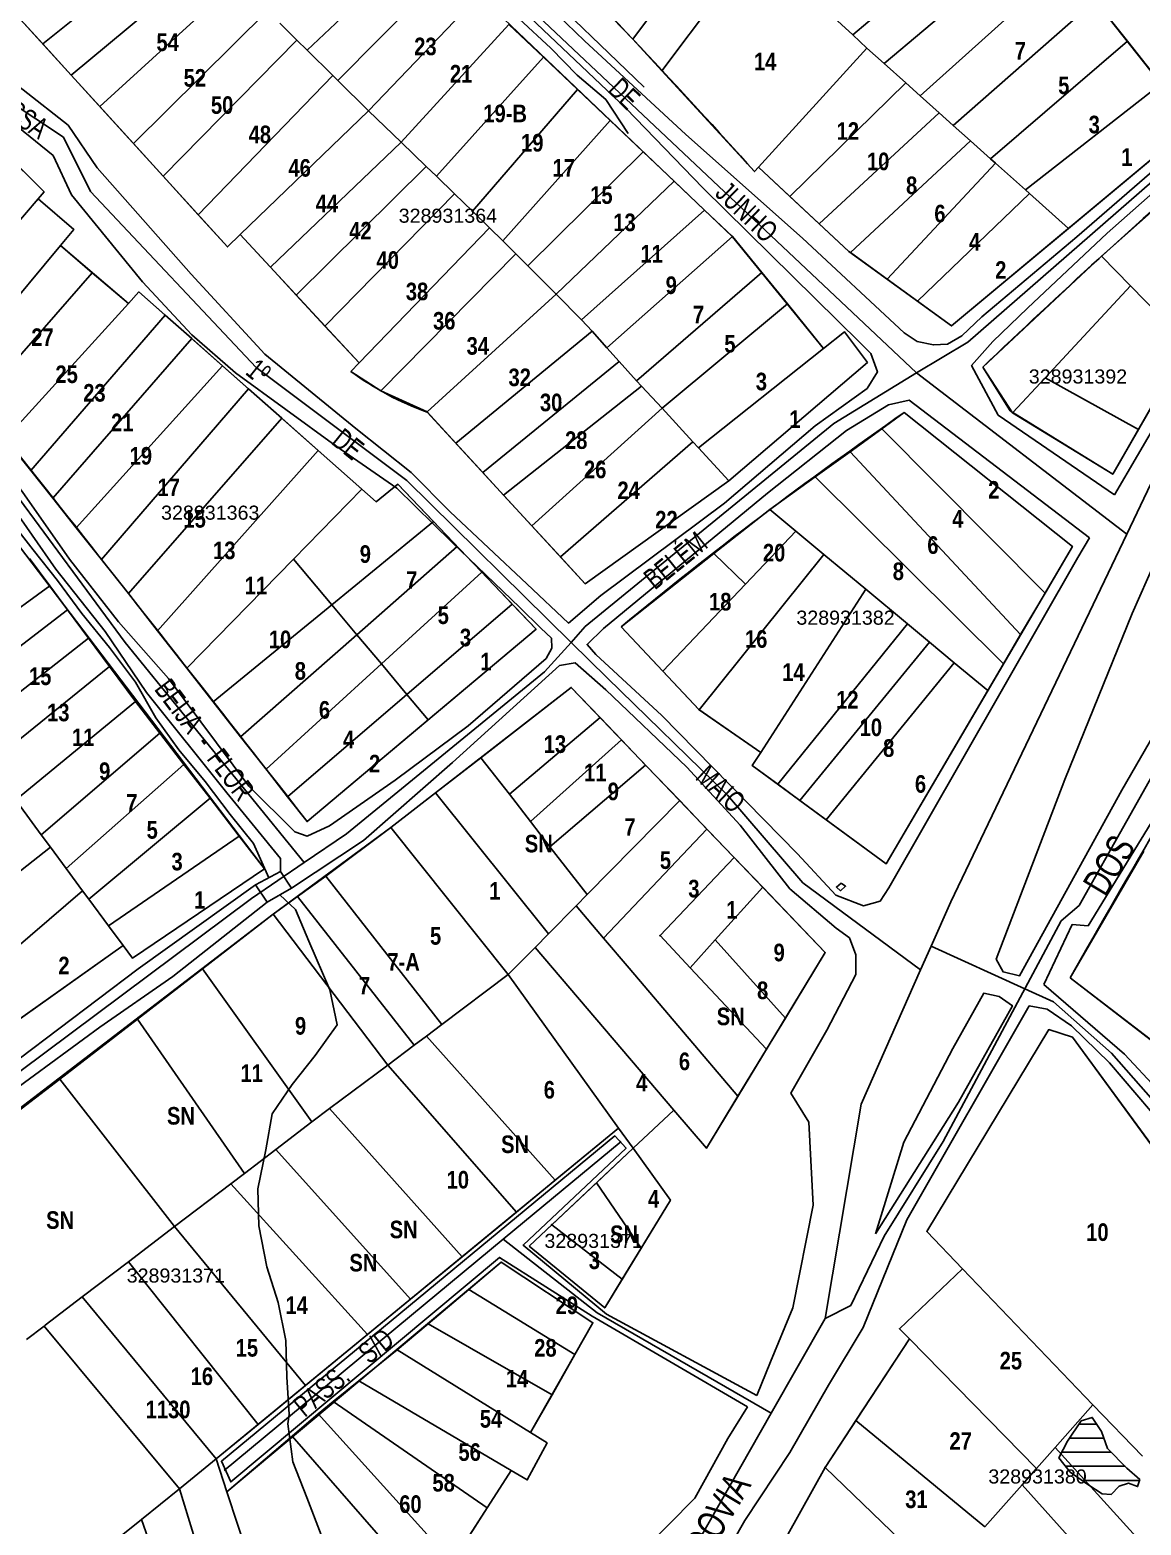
# Model space of a CAD drawing. Extents: x 206155 to 208014, y 4847439 to 4850017.
# Drawn here: x 207293.5 to 207451.5, y 4849155.4 to 4849368 of the extents above; entities that cross this region are included whole.
import ezdxf
from ezdxf.enums import TextEntityAlignment as Align

# ---------------------------------------------------------------- set-up
doc = ezdxf.new("R2010")
doc.units = 0
doc.header["$LTSCALE"] = 1.5
doc.header["$MEASUREMENT"] = 0
for name, color, linetype in [('CD-MALHA-LOTES', 40, 'CONTINUOUS'), ('CD_TXT_QUADRA', 7, 'CONTINUOUS'), ('HD-CURSO-INTER', 170, 'CONTINUOUS'), ('HD-HACH-HIDROG', 160, 'CONTINUOUS'), ('HD-LAGOS-INTER', 170, 'CONTINUOUS'), ('HD-VALAS-DRENOS', 170, 'CONTINUOUS'), ('RU-QUADRAS', 6, 'CONTINUOUS'), ('SV-EIXO-ROD-ESTR', 7, 'CONTINUOUS'), ('SV-EIXO-RUA-N-PAV', 6, 'CONTINUOUS'), ('SV-EST-M-N-PAV', 20, 'CONTINUOUS'), ('SV-PONTE-BUEIRO', 249, 'CONTINUOUS'), ('SV-RUA-NAO-PAV-S-GUIA-C-GUIA', 7, 'CONTINUOUS'), ('SV-TXT-EST-M-N-PAV', 20, 'CONTINUOUS'), ('SV-TXT-RUA-N-PAV-S-GUIA-C-GUIA', 7, 'CONTINUOUS'), ('Th_NmrPort', 7, 'CONTINUOUS')]:
    doc.layers.add(name, color=color, linetype=linetype)
doc.styles.add('3289-31-2D_TXT$0$ARIAL', font='ARIAL.TTF')
doc.styles.add('ARIAL', font='ARIAL.TTF')
doc.styles.get("Standard").update_dxf_attribs({"font": 'swisscbo.ttf'})

# ---------------------------------------------------------------- blocks, each defined once
blk = doc.blocks.new('*X0')
at = {"layer": 'HD-HACH-HIDROG', "color": 0}
for p, q in [((207442.672783, 4849169.766748), (207445.191849, 4849169.766773)), ((207441.30288, 4849167.766701), (207446.222461, 4849167.76675)), ((207440.221758, 4849165.766657), (207447.26303, 4849165.766728)), ((207440.760303, 4849163.76663), (207449.232312, 4849163.766715)), ((207443.074864, 4849161.76662), (207451.267863, 4849161.766702))]:
    blk.add_line(p, q, dxfattribs=at)

msp = doc.modelspace()

# ---------------------------------------------------------------- linework, layer by layer
at = {"layer": 'CD-MALHA-LOTES', "linetype": 'Continuous'}
for p, q in [((207410.49, 4849367.28), (207432.09, 4849385.6)), ((207379.22, 4849366.69), (207392.55, 4849384.77)), ((207315.5, 4849382.32), (207295.34, 4849366.03)), ((207349.27, 4849380.58), (207332.94, 4849365.11)), ((207383.37, 4849362.18), (207396.82, 4849380.19)), ((207435.78, 4849380.75), (207414.95, 4849363.21)), ((207299.39, 4849361.57), (207319.51, 4849378.36)), ((207353.16, 4849376.84), (207337.3, 4849360.81)), ((207322.98, 4849374.94), (207303.43, 4849357.12)), ((207370.75, 4849375.46), (207379.22, 4849366.69)), ((207420.08, 4849358.63), (207439.41, 4849375.98)), ((207357.32, 4849372.85), (207341.66, 4849356.5)), ((207295.34, 4849366.03), (207291.19, 4849370.59)), ((207308.24, 4849351.83), (207327.29, 4849370.69)), ((207424.77, 4849354.43), (207443.4, 4849370.75)), ((207449.55, 4849366.39), (207444.99, 4849372.15)), ((207331.47, 4849366.56), (207329.04, 4849368.96)), ((207361.6, 4849368.79), (207346.27, 4849352.05)), ((207366.53, 4849364.11), (207361.6, 4849368.79)), ((207407.28, 4849370.26), (207410.49, 4849367.28)), ((207312.46, 4849347.19), (207331.47, 4849366.56)), ((207332.94, 4849365.11), (207331.47, 4849366.56)), ((207379.22, 4849366.69), (207383.37, 4849362.18)), ((207410.49, 4849367.28), (207412.48, 4849365.42)), ((207449.55, 4849366.39), (207430.09, 4849349.67)), ((207454.33, 4849360.33), (207449.55, 4849366.39)), ((207295.34, 4849366.03), (207299.39, 4849361.57)), ((207332.94, 4849365.11), (207336.57, 4849361.52)), ((207351.3, 4849347.18), (207366.53, 4849364.11)), ((207371.37, 4849359.52), (207366.53, 4849364.11)), ((207412.48, 4849365.42), (207397.12, 4849348.49)), ((207412.48, 4849365.42), (207414.95, 4849363.21)), ((207383.37, 4849362.18), (207396.55, 4849347.86)), ((207414.95, 4849363.21), (207418.03, 4849360.46)), ((207299.39, 4849361.57), (207303.43, 4849357.12)), ((207336.57, 4849361.52), (207317.44, 4849341.7)), ((207336.57, 4849361.52), (207337.3, 4849360.81)), ((207337.3, 4849360.81), (207341.66, 4849356.5)), ((207418.03, 4849360.46), (207401.56, 4849344.33)), ((207418.03, 4849360.46), (207420.08, 4849358.63)), ((207435.05, 4849345.24), (207454.33, 4849360.33)), ((207371.37, 4849359.52), (207356.43, 4849342.22)), ((207375.99, 4849355.13), (207371.37, 4849359.52)), ((207422.79, 4849356.2), (207420.08, 4849358.63)), ((207303.43, 4849357.12), (207308.24, 4849351.83)), ((207341.66, 4849356.5), (207323.42, 4849338.92)), ((207341.66, 4849356.5), (207346.27, 4849352.05)), ((207405.73, 4849340.43), (207422.79, 4849356.2)), ((207422.79, 4849356.2), (207424.77, 4849354.43)), ((207360.75, 4849337.99), (207375.99, 4849355.13)), ((207380.7, 4849350.67), (207375.99, 4849355.13)), ((207427.22, 4849352.24), (207424.77, 4849354.43)), ((207441.16, 4849339.77), (207458.9, 4849354.56)), ((207308.24, 4849351.83), (207312.46, 4849347.19)), ((207327.73, 4849334.25), (207346.27, 4849352.05)), ((207346.27, 4849352.05), (207349.85, 4849348.58)), ((207410.16, 4849336.33), (207427.22, 4849352.24)), ((207427.22, 4849352.24), (207430.09, 4849349.67)), ((207295.52, 4849344.99), (207290.91, 4849349.55)), ((207364.29, 4849334.45), (207380.7, 4849350.67)), ((207385.1, 4849346.49), (207380.7, 4849350.67)), ((207415.4, 4849332.54), (207430.79, 4849349.05)), ((207430.09, 4849349.67), (207430.79, 4849349.05)), ((207430.79, 4849349.05), (207435.05, 4849345.24)), ((207445.85, 4849335.82), (207462.44, 4849350.52)), ((207312.46, 4849347.19), (207317.44, 4849341.7)), ((207331.38, 4849330.3), (207349.85, 4849348.58)), ((207349.85, 4849348.58), (207351.3, 4849347.18)), ((207353.86, 4849344.7), (207351.3, 4849347.18)), ((207396.55, 4849347.86), (207397.12, 4849348.49)), ((207397.12, 4849348.49), (207401.56, 4849344.33)), ((207294.66, 4849343.99), (207295.52, 4849344.99)), ((207368.32, 4849330.43), (207385.1, 4849346.49)), ((207389.44, 4849342.37), (207385.1, 4849346.49)), ((207435.63, 4849344.72), (207435.05, 4849345.24)), ((207278.14, 4849324.8), (207294.66, 4849343.99)), ((207299.76, 4849339.6), (207294.66, 4849343.99)), ((207335.45, 4849325.89), (207353.86, 4849344.7)), ((207356.43, 4849342.22), (207353.86, 4849344.7)), ((207401.56, 4849344.33), (207405.73, 4849340.43)), ((207435.63, 4849344.72), (207419.69, 4849329.43)), ((207441.16, 4849339.77), (207435.63, 4849344.72)), ((207317.44, 4849341.7), (207321.58, 4849337.15)), ((207358.87, 4849339.87), (207356.43, 4849342.22)), ((207389.44, 4849342.37), (207371.95, 4849326.79)), ((207393.38, 4849338.64), (207389.44, 4849342.37)), ((207297.87, 4849337.34), (207299.76, 4849339.6)), ((207321.58, 4849337.15), (207323.42, 4849338.92)), ((207323.42, 4849338.92), (207327.73, 4849334.25)), ((207340.3, 4849320.65), (207358.87, 4849339.87)), ((207358.87, 4849339.87), (207360.75, 4849337.99)), ((207393.38, 4849338.64), (207375.55, 4849322.79)), ((207397.55, 4849333.52), (207393.38, 4849338.64)), ((207405.73, 4849340.43), (207409.96, 4849336.47)), ((207424.54, 4849325.92), (207441.16, 4849339.77)), ((207297.87, 4849337.34), (207282.66, 4849319.13)), ((207302.37, 4849333.48), (207297.87, 4849337.34)), ((207362.57, 4849336.17), (207360.75, 4849337.99)), ((207409.96, 4849336.47), (207410.16, 4849336.33)), ((207410.16, 4849336.33), (207415.4, 4849332.54)), ((207327.73, 4849334.25), (207331.38, 4849330.3)), ((207362.57, 4849336.17), (207343.42, 4849316.68)), ((207364.29, 4849334.45), (207362.57, 4849336.17)), ((207368.32, 4849330.43), (207364.29, 4849334.45)), ((207445.85, 4849335.82), (207428.98, 4849320.04)), ((207449.99, 4849331.6), (207445.85, 4849335.82)), ((207286.09, 4849314.82), (207302.37, 4849333.48)), ((207307.5, 4849329.09), (207302.37, 4849333.48)), ((207379.74, 4849318.12), (207397.55, 4849333.52)), ((207397.55, 4849333.52), (207401.21, 4849329.03)), ((207415.4, 4849332.54), (207419.69, 4849329.43)), ((207309.01, 4849330.75), (207307.5, 4849329.09)), ((207312.72, 4849327.46), (207309.01, 4849330.75)), ((207331.38, 4849330.3), (207335.45, 4849325.89)), ((207349.98, 4849313.68), (207368.32, 4849330.43)), ((207368.32, 4849330.43), (207371.95, 4849326.79)), ((207449.99, 4849331.6), (207437.86, 4849318.53)), ((207458.09, 4849323.33), (207449.99, 4849331.6)), ((207290.03, 4849309.87), (207307.5, 4849329.09)), ((207401.21, 4849329.03), (207383.38, 4849314.21)), ((207406.36, 4849322.69), (207401.21, 4849329.03)), ((207419.69, 4849329.43), (207424.54, 4849325.92)), ((207312.72, 4849327.46), (207293.61, 4849305.37)), ((207316.51, 4849324.12), (207312.72, 4849327.46)), ((207335.45, 4849325.89), (207340.3, 4849320.65)), ((207371.95, 4849326.79), (207373.43, 4849325.15)), ((207316.51, 4849324.12), (207296.77, 4849301.41)), ((207320.9, 4849320.23), (207316.51, 4849324.12)), ((207373.43, 4849325.15), (207354.06, 4849309.25)), ((207375.55, 4849322.79), (207373.43, 4849325.15)), ((207406.36, 4849322.69), (207409.33, 4849325.05)), ((207409.33, 4849325.05), (207412.59, 4849320.72)), ((207377.28, 4849320.86), (207375.55, 4849322.79)), ((207388.58, 4849308.57), (207406.36, 4849322.69)), ((207451.11, 4849311.16), (207458.09, 4849323.33)), ((207300.1, 4849297.22), (207320.9, 4849320.23)), ((207324.59, 4849316.96), (207320.9, 4849320.23)), ((207340.3, 4849320.65), (207339.14, 4849319.44)), ((207339.14, 4849319.44), (207343.42, 4849316.68)), ((207357.89, 4849305.08), (207377.28, 4849320.86)), ((207379.74, 4849318.12), (207377.28, 4849320.86)), ((207412.59, 4849320.72), (207392.87, 4849303.9)), ((207428.98, 4849320.04), (207432.88, 4849313.86)), ((207360.84, 4849301.86), (207380.44, 4849317.36)), ((207380.44, 4849317.36), (207379.74, 4849318.12)), ((207383.38, 4849314.21), (207380.44, 4849317.36)), ((207437.86, 4849318.53), (207433.28, 4849313.61)), ((207437.86, 4849318.53), (207451.11, 4849311.16)), ((207324.59, 4849316.96), (207303.68, 4849292.72)), ((207329.3, 4849312.8), (207324.59, 4849316.96)), ((207343.42, 4849316.68), (207349.98, 4849313.68)), ((207349.98, 4849313.68), (207354.06, 4849309.25)), ((207383.38, 4849314.21), (207364.87, 4849297.49)), ((207383.38, 4849314.21), (207387.77, 4849309.44)), ((207417.8, 4849313.58), (207414.64, 4849311.3)), ((207441.73, 4849294.56), (207417.8, 4849313.58)), ((207432.88, 4849313.86), (207433.28, 4849313.61)), ((207433.28, 4849313.61), (207447.47, 4849304.83)), ((207329.3, 4849312.8), (207307.5, 4849287.85)), ((207334.5, 4849308.19), (207329.3, 4849312.8)), ((207414.64, 4849311.3), (207410.11, 4849308.02)), ((207414.64, 4849311.3), (207437.84, 4849287.93)), ((207447.47, 4849304.83), (207451.11, 4849311.16)), ((207290.03, 4849309.87), (207293.61, 4849305.37)), ((207354.06, 4849309.25), (207357.89, 4849305.08)), ((207387.77, 4849309.44), (207368.94, 4849293.06)), ((207387.77, 4849309.44), (207388.58, 4849308.57)), ((207311.64, 4849282.57), (207334.5, 4849308.19)), ((207340.71, 4849302.7), (207334.5, 4849308.19)), ((207392.87, 4849303.9), (207388.58, 4849308.57)), ((207410.11, 4849308.02), (207405.17, 4849304.45)), ((207410.11, 4849308.02), (207434.37, 4849282.02)), ((207293.61, 4849305.37), (207296.77, 4849301.41)), ((207357.89, 4849305.08), (207360.84, 4849301.86)), ((207405.17, 4849304.45), (207398.71, 4849299.79)), ((207405.17, 4849304.45), (207431.94, 4849277.88)), ((207340.71, 4849302.7), (207330.97, 4849292.75)), ((207342.74, 4849300.9), (207340.71, 4849302.7)), ((207345.82, 4849303.4), (207342.74, 4849300.9)), ((207350.87, 4849298.1), (207345.82, 4849303.4)), ((207372.43, 4849289.26), (207392.87, 4849303.9)), ((207296.77, 4849301.41), (207300.1, 4849297.22)), ((207360.84, 4849301.86), (207364.87, 4849297.49)), ((207336.42, 4849286.26), (207350.87, 4849298.1)), ((207354.27, 4849294.55), (207350.87, 4849298.1)), ((207398.71, 4849299.79), (207390.75, 4849293.53)), ((207402.41, 4849296.72), (207398.71, 4849299.79)), ((207300.1, 4849297.22), (207303.68, 4849292.72)), ((207364.87, 4849297.49), (207368.94, 4849293.06)), ((207395.26, 4849289.18), (207402.41, 4849296.72)), ((207406.4, 4849293.4), (207402.41, 4849296.72)), ((207339.98, 4849282.01), (207354.27, 4849294.55)), ((207357.75, 4849290.89), (207354.27, 4849294.55)), ((207437.84, 4849287.93), (207441.73, 4849294.56)), ((207293.45, 4849292.84), (207296.32, 4849288.97)), ((207303.68, 4849292.72), (207307.5, 4849287.85)), ((207330.97, 4849292.75), (207315.8, 4849277.26)), ((207336.42, 4849286.26), (207330.97, 4849292.75)), ((207368.94, 4849293.06), (207372.43, 4849289.26)), ((207377.55, 4849283.14), (207390.75, 4849293.53)), ((207406.4, 4849293.4), (207388.66, 4849271.33)), ((207390.75, 4849293.53), (207395.26, 4849289.18)), ((207412.35, 4849288.46), (207406.4, 4849293.4)), ((207357.75, 4849290.89), (207343.47, 4849277.85)), ((207362.07, 4849286.36), (207357.75, 4849290.89)), ((207296.32, 4849288.97), (207278.25, 4849275.74)), ((207298.84, 4849285.56), (207296.32, 4849288.97)), ((207307.5, 4849287.85), (207311.64, 4849282.57)), ((207395.26, 4849289.18), (207383.51, 4849276.8)), ((207397.43, 4849265.27), (207412.35, 4849288.46)), ((207412.35, 4849288.46), (207418.26, 4849283.55)), ((207434.37, 4849282.02), (207437.84, 4849287.93)), ((207281.14, 4849271.96), (207298.84, 4849285.56)), ((207301.85, 4849281.51), (207298.84, 4849285.56)), ((207336.42, 4849286.26), (207319.58, 4849272.45)), ((207339.98, 4849282.01), (207336.42, 4849286.26)), ((207347.11, 4849273.52), (207362.07, 4849286.36)), ((207365.48, 4849282.79), (207362.07, 4849286.36)), ((207383.51, 4849276.8), (207377.55, 4849283.14)), ((207418.26, 4849283.55), (207399.84, 4849260.75)), ((207421.42, 4849280.93), (207418.26, 4849283.55)), ((207284.32, 4849267.82), (207301.85, 4849281.51)), ((207304.81, 4849277.5), (207301.85, 4849281.51)), ((207311.64, 4849282.57), (207315.8, 4849277.26)), ((207339.98, 4849282.01), (207323.46, 4849267.5)), ((207343.47, 4849277.85), (207339.98, 4849282.01)), ((207350.14, 4849269.91), (207365.48, 4849282.79)), ((207431.94, 4849277.88), (207434.37, 4849282.02)), ((207402.97, 4849258.45), (207421.42, 4849280.93)), ((207424.91, 4849278.03), (207421.42, 4849280.93)), ((207304.81, 4849277.5), (207287.6, 4849263.54)), ((207308.51, 4849272.51), (207304.81, 4849277.5)), ((207315.8, 4849277.26), (207319.58, 4849272.45)), ((207343.47, 4849277.85), (207327.09, 4849262.87)), ((207347.11, 4849273.52), (207343.47, 4849277.85)), ((207383.51, 4849276.8), (207388.66, 4849271.33)), ((207406.74, 4849255.69), (207424.91, 4849278.03)), ((207429.7, 4849274.05), (207424.91, 4849278.03)), ((207429.7, 4849274.05), (207431.94, 4849277.88)), ((207291.47, 4849258.5), (207308.51, 4849272.51)), ((207311.97, 4849268.02), (207308.51, 4849272.51)), ((207347.11, 4849273.52), (207330.15, 4849258.96)), ((207350.14, 4849269.91), (207347.11, 4849273.52)), ((207370.48, 4849274.5), (207357.63, 4849264.51)), ((207374.58, 4849270.22), (207370.48, 4849274.5)), ((207415.26, 4849249.45), (207429.7, 4849274.05)), ((207319.58, 4849272.45), (207323.46, 4849267.5)), ((207388.66, 4849271.33), (207397.43, 4849265.27)), ((207332.91, 4849255.44), (207350.14, 4849269.91)), ((207374.58, 4849270.22), (207361.67, 4849259.31)), ((207377.61, 4849267.06), (207374.58, 4849270.22)), ((207295.11, 4849253.57), (207311.97, 4849268.02)), ((207315.41, 4849263.56), (207311.97, 4849268.02)), ((207323.46, 4849267.5), (207327.09, 4849262.87)), ((207364.67, 4849255.45), (207377.61, 4849267.06)), ((207381.05, 4849263.48), (207377.61, 4849267.06)), ((207357.63, 4849264.51), (207351.18, 4849259.51)), ((207357.63, 4849264.51), (207361.67, 4849259.31)), ((207396.22, 4849263.4), (207397.43, 4849265.27)), ((207298.67, 4849248.76), (207315.41, 4849263.56)), ((207315.41, 4849263.56), (207319.12, 4849258.76)), ((207327.09, 4849262.87), (207330.15, 4849258.96)), ((207367.45, 4849251.86), (207381.05, 4849263.48)), ((207385.91, 4849258.41), (207381.05, 4849263.48)), ((207399.84, 4849260.75), (207396.22, 4849263.4)), ((207399.84, 4849260.75), (207402.97, 4849258.45)), ((207319.12, 4849258.76), (207301.89, 4849244.39)), ((207323.26, 4849253.38), (207319.12, 4849258.76)), ((207330.15, 4849258.96), (207332.91, 4849255.44)), ((207351.18, 4849259.51), (207344.84, 4849254.58)), ((207351.18, 4849259.51), (207367.23, 4849239.47)), ((207361.67, 4849259.31), (207364.67, 4849255.45)), ((207372.74, 4849245.05), (207385.91, 4849258.41)), ((207385.91, 4849258.41), (207389.76, 4849254.38)), ((207402.97, 4849258.45), (207406.74, 4849255.69)), ((207292.16, 4849257.57), (207295.11, 4849253.57)), ((207406.74, 4849255.69), (207415.26, 4849249.45)), ((207296.43, 4849251.78), (207295.11, 4849253.57)), ((207304.66, 4849240.63), (207323.26, 4849253.38)), ((207326.84, 4849248.74), (207323.26, 4849253.38)), ((207344.84, 4849254.58), (207335.56, 4849247.67)), ((207361.51, 4849233.67), (207344.84, 4849254.58)), ((207364.67, 4849255.45), (207367.45, 4849251.86)), ((207389.76, 4849254.38), (207375.07, 4849238.87)), ((207393.64, 4849250.34), (207389.76, 4849254.38)), ((207279.41, 4849238.47), (207296.43, 4849251.78)), ((207298.67, 4849248.76), (207296.43, 4849251.78)), ((207367.45, 4849251.86), (207372.74, 4849245.05)), ((207383.1, 4849239.22), (207393.64, 4849250.34)), ((207393.64, 4849250.34), (207397.71, 4849246.1)), ((207451.87, 4849251.22), (207441.43, 4849233.24)), ((207300.99, 4849245.6), (207298.67, 4849248.76)), ((207308.07, 4849236.02), (207326.84, 4849248.74)), ((207335.56, 4849247.67), (207331.54, 4849244.76)), ((207352.08, 4849226.58), (207335.56, 4849247.67)), ((207300.99, 4849245.6), (207284.25, 4849231.25)), ((207301.89, 4849244.39), (207300.99, 4849245.6)), ((207371.17, 4849243.46), (207372.74, 4849245.05)), ((207397.71, 4849246.1), (207390.94, 4849238.6)), ((207406.6, 4849236.82), (207397.71, 4849246.1)), ((207301.89, 4849244.39), (207304.66, 4849240.63)), ((207331.54, 4849244.76), (207328.1, 4849242.28)), ((207331.54, 4849244.76), (207348.16, 4849223.63)), ((207371.17, 4849243.46), (207367.23, 4849239.47)), ((207375.07, 4849238.87), (207371.17, 4849243.46)), ((207306.75, 4849237.81), (207304.66, 4849240.63)), ((207328.1, 4849242.28), (207318.06, 4849234.51)), ((207344.4, 4849220.8), (207328.1, 4849242.28)), ((207367.23, 4849239.47), (207365.33, 4849237.54)), ((207375.07, 4849238.87), (207378.71, 4849234.59)), ((207387.38, 4849234.66), (207383.1, 4849239.22)), ((207390.94, 4849238.6), (207387.38, 4849234.66)), ((207390.94, 4849238.6), (207400.92, 4849227.47)), ((207288.52, 4849224.88), (207306.75, 4849237.81)), ((207306.75, 4849237.81), (207308.07, 4849236.02)), ((207361.51, 4849233.67), (207365.33, 4849237.54)), ((207365.33, 4849237.54), (207385.06, 4849214.42)), ((207400.92, 4849227.47), (207406.6, 4849236.82)), ((207318.06, 4849234.51), (207308.8, 4849227.34)), ((207333.59, 4849212.74), (207318.06, 4849234.51)), ((207394.18, 4849216.38), (207378.71, 4849234.59)), ((207387.38, 4849234.66), (207398.25, 4849223.08)), ((207352.08, 4849226.58), (207361.51, 4849233.67)), ((207377.21, 4849211.85), (207361.51, 4849233.67)), ((207441.43, 4849233.24), (207459.19, 4849219.54)), ((207308.8, 4849227.34), (207297.76, 4849218.8)), ((207308.8, 4849227.34), (207324, 4849205.41)), ((207349.9, 4849224.94), (207352.08, 4849226.58)), ((207398.25, 4849223.08), (207400.92, 4849227.47)), ((207438.36, 4849225.85), (207421.01, 4849197.15)), ((207441.75, 4849224.78), (207438.36, 4849225.85)), ((207344.4, 4849220.8), (207348.16, 4849223.63)), ((207349.9, 4849224.94), (207348.16, 4849223.63)), ((207349.9, 4849224.94), (207368.2, 4849204.45)), ((207471.63, 4849183.94), (207441.75, 4849224.78)), ((207394.18, 4849216.38), (207398.25, 4849223.08)), ((207336.08, 4849214.63), (207344.4, 4849220.8)), ((207362.7, 4849199.92), (207344.4, 4849220.8)), ((207297.76, 4849218.8), (207276.78, 4849202.74)), ((207297.76, 4849218.8), (207314.06, 4849197.84)), ((207389.69, 4849208.99), (207394.18, 4849216.38)), ((207333.59, 4849212.74), (207336.08, 4849214.63)), ((207354.97, 4849193.57), (207336.08, 4849214.63)), ((207385.06, 4849214.42), (207379.27, 4849208.98)), ((207385.06, 4849214.42), (207389.69, 4849208.99)), ((207328.48, 4849208.83), (207333.59, 4849212.74)), ((207368.2, 4849204.45), (207377.21, 4849211.85)), ((207379.27, 4849208.98), (207377.21, 4849211.85)), ((207324, 4849205.41), (207328.48, 4849208.83)), ((207328.48, 4849208.83), (207347.6, 4849187.51)), ((207379.27, 4849208.98), (207374.06, 4849204.08)), ((207384.58, 4849201.6), (207379.27, 4849208.98)), ((207322.09, 4849203.95), (207324, 4849205.41)), ((207322.09, 4849203.95), (207314.06, 4849197.84)), ((207341.52, 4849182.51), (207322.09, 4849203.95)), ((207362.7, 4849199.92), (207368.2, 4849204.45)), ((207374.06, 4849204.08), (207367.71, 4849198.12)), ((207374.06, 4849204.08), (207380.42, 4849194.78)), ((207380.42, 4849194.78), (207384.58, 4849201.6)), ((207354.97, 4849193.57), (207362.7, 4849199.92)), ((207367.71, 4849198.12), (207364.49, 4849195.09)), ((207377.73, 4849190.37), (207367.71, 4849198.12)), ((207314.06, 4849197.84), (207307.51, 4849192.85)), ((207332.69, 4849175.25), (207314.06, 4849197.84)), ((207421.01, 4849197.15), (207426.08, 4849191.86)), ((207364.49, 4849195.09), (207375.24, 4849186.28)), ((207377.73, 4849190.37), (207380.42, 4849194.78)), ((207307.51, 4849192.85), (207300.93, 4849187.84)), ((207307.51, 4849192.85), (207325.94, 4849169.7)), ((207347.6, 4849187.51), (207354.97, 4849193.57)), ((207360.52, 4849192.81), (207355.91, 4849188.92)), ((207373.56, 4849184.18), (207360.52, 4849192.81)), ((207426.08, 4849191.86), (207417.14, 4849183.32)), ((207426.08, 4849191.86), (207444.64, 4849172.53)), ((207375.24, 4849186.28), (207377.73, 4849190.37)), ((207300.93, 4849187.84), (207295.67, 4849183.83)), ((207319.99, 4849164.81), (207300.93, 4849187.84)), ((207341.52, 4849182.51), (207347.6, 4849187.51)), ((207355.91, 4849188.92), (207350.14, 4849184.04)), ((207355.91, 4849188.92), (207370.98, 4849179.64)), ((207293, 4849181.8), (207295.51, 4849183.71)), ((207295.51, 4849183.71), (207295.67, 4849183.83)), ((207295.51, 4849183.71), (207314.75, 4849160.57)), ((207350.14, 4849184.04), (207345.74, 4849180.33)), ((207367.74, 4849173.92), (207350.14, 4849184.04)), ((207370.98, 4849179.64), (207373.56, 4849184.18)), ((207417.14, 4849183.32), (207418.55, 4849181.88)), ((207332.69, 4849175.25), (207341.52, 4849182.51)), ((207418.55, 4849181.88), (207410.95, 4849170.29)), ((207418.55, 4849181.88), (207436.62, 4849163.45)), ((207345.74, 4849180.33), (207340.28, 4849175.93)), ((207345.74, 4849180.33), (207364.69, 4849168.56)), ((207367.74, 4849173.92), (207370.98, 4849179.64)), ((207325.94, 4849169.7), (207332.69, 4849175.25)), ((207340.28, 4849175.93), (207336.62, 4849172.98)), ((207361.95, 4849163.16), (207340.28, 4849175.93)), ((207336.62, 4849172.98), (207334.5, 4849171.25)), ((207358.51, 4849157.84), (207336.62, 4849172.98)), ((207364.69, 4849168.56), (207367.74, 4849173.92)), ((207334.5, 4849171.25), (207330.78, 4849168.07)), ((207334.5, 4849171.25), (207353.56, 4849150.16)), ((207439.26, 4849166.44), (207444.64, 4849172.53)), ((207444.64, 4849172.53), (207451.69, 4849165.19)), ((207319.99, 4849164.81), (207325.94, 4849169.7)), ((207367.04, 4849167.1), (207364.69, 4849168.56)), ((207410.95, 4849170.29), (207406.57, 4849163.61)), ((207410.95, 4849170.29), (207429.27, 4849155.14)), ((207330.78, 4849168.07), (207321.52, 4849160.13)), ((207349.32, 4849146.83), (207330.78, 4849168.07)), ((207364.22, 4849161.82), (207367.04, 4849167.1)), ((207436.62, 4849163.45), (207439.26, 4849166.44)), ((207458.99, 4849144.76), (207439.26, 4849166.44)), ((207319.99, 4849164.81), (207314.75, 4849160.57)), ((207321.52, 4849160.13), (207319.99, 4849164.81)), ((207358.51, 4849157.84), (207361.95, 4849163.16)), ((207361.95, 4849163.16), (207364.22, 4849161.82)), ((207406.57, 4849163.61), (207401.28, 4849154.06)), ((207406.57, 4849163.61), (207422.87, 4849147.91)), ((207434.57, 4849161.14), (207436.62, 4849163.45)), ((207314.75, 4849160.57), (207309.36, 4849156.22)), ((207323.6, 4849131.99), (207314.75, 4849160.57)), ((207321.52, 4849160.13), (207330.12, 4849134)), ((207434.57, 4849161.14), (207429.27, 4849155.14)), ((207453.31, 4849140.32), (207434.57, 4849161.14)), ((207353.56, 4849150.16), (207358.51, 4849157.84)), ((207309.36, 4849156.22), (207303.17, 4849151.21)), ((207318.42, 4849130.39), (207309.36, 4849156.22))]:
    msp.add_line(p, q, dxfattribs=at)
for p in [(207385.1, 4849346.49), (207356.43, 4849342.22), (207393.38, 4849338.64), (207368.32, 4849330.43), (207349.98, 4849313.68), (207300.1, 4849297.22), (207303.68, 4849292.72), (207388.66, 4849271.33), (207328.1, 4849242.28), (207383.1, 4849239.22), (207378.71, 4849234.59), (207378.71, 4849234.59), (207344.4, 4849220.8), (207394.18, 4849216.38), (207367.71, 4849198.12), (207367.71, 4849198.12), (207314.06, 4849197.84), (207377.73, 4849190.37), (207406.57, 4849163.61)]:
    msp.add_point(p, dxfattribs=at)
at = {"layer": 'HD-CURSO-INTER', "flags": 128}
for points in [[(207290.64, 4849298.32), (207293.94, 4849294.06), (207297.42, 4849289.73), (207300.9, 4849285), (207304.83, 4849280.2), (207308.51, 4849275.27), (207311.42, 4849270.19), (207314.69, 4849265.63), (207318.4, 4849261.15), (207321.97, 4849256.42), (207325.31, 4849252.31), (207327.47, 4849247.46)], [(207334.93, 4849154.03), (207332.88, 4849159.31), (207330.87, 4849164.4), (207330.16, 4849169.79), (207330.35, 4849171.14), (207330.04, 4849176.49), (207329.91, 4849181.66), (207328.78, 4849187.08), (207327.2, 4849192.14), (207326.04, 4849197.96), (207325.9, 4849203.23), (207327.04, 4849208.75), (207327.94, 4849213.88), (207330.81, 4849218.07), (207334.06, 4849222.18), (207337.21, 4849226.54), (207336.15, 4849231.53), (207333.14, 4849238.42), (207331.28, 4849242.92), (207329.05, 4849245.02)]]:
    msp.add_lwpolyline(points, dxfattribs=at)
at = {"layer": 'HD-LAGOS-INTER', "flags": 128}
msp.add_lwpolyline([(207447.24, 4849159.77), (207448.36, 4849160.92), (207449.73, 4849161.38), (207450.99, 4849160.88), (207451.31, 4849161.88), (207449.47, 4849163.52), (207446.73, 4849166.31), (207445.89, 4849168.73), (207444.55, 4849170.72), (207442.98, 4849170.21), (207441.02, 4849167.36), (207439.81, 4849164.95), (207441.42, 4849162.94), (207443.91, 4849161.17), (207445.97, 4849159.86)], close=True, dxfattribs=at)
at = {"layer": 'HD-VALAS-DRENOS', "flags": 128}
for points in [[(207380.84, 4849359.88), (207375.82, 4849364.68), (207369.72, 4849370.57), (207365.29, 4849375.43), (207361.17, 4849378.58), (207357.42, 4849382.19), (207353.47, 4849385.69), (207349.8, 4849389.3), (207346.61, 4849392.37), (207340.72, 4849398.04), (207337.3, 4849401), (207334.23, 4849404.98), (207328.67, 4849411.78), (207326.38, 4849412.92)], [(207378.55, 4849353.26), (207375.37, 4849358.09), (207371.32, 4849361.57), (207367.55, 4849365.4), (207363.05, 4849369.55), (207359.57, 4849373.38), (207355.53, 4849376.61), (207351.71, 4849379.99), (207347.31, 4849383.91), (207343.89, 4849387.38), (207339.7, 4849391.24), (207335.07, 4849395.98), (207330.88, 4849400.28), (207326.8, 4849405.02), (207324.71, 4849407.77), (207322.45, 4849409.35)]]:
    msp.add_lwpolyline(points, dxfattribs=at)
at = {"layer": 'RU-QUADRAS', "color": 6, "linetype": 'Continuous'}
for points in [[(207336.14, 4849407.65), (207382.57, 4849443.15), (207389.83, 4849435.89), (207409.14, 4849413.3), (207410.06, 4849414.17), (207414.25, 4849409.99), (207411.9, 4849407.61), (207419.1, 4849399.77), (207417.25, 4849398.14), (207422.72, 4849390.52), (207426.14, 4849393.41), (207443.4, 4849370.75), (207444.99, 4849372.15), (207458.9, 4849354.56), (207424.54, 4849325.92), (207409.96, 4849336.47), (207397.12, 4849348.49), (207396.55, 4849347.86, 0.009819), (207363.72, 4849382.89), (207362.29, 4849381.52), (207353.41, 4849389.23), (207355.16, 4849390.67), (207346.66, 4849399.3), (207345.7, 4849398.6)], [(207291.19, 4849370.59), (207329.37, 4849399.69), (207393.42, 4849338.59), (207406.36, 4849322.69), (207409.33, 4849325.05), (207412.59, 4849320.72), (207392.87, 4849303.9), (207372.43, 4849289.26), (207349.97, 4849313.67, -0.073766), (207339.14, 4849319.44), (207340.3, 4849320.65), (207323.42, 4849338.92), (207321.58, 4849337.15)], [(207441.43, 4849233.24, -0.009716), (207494.48, 4849322.44), (207502.78, 4849342.18, -0.029629), (207512.22, 4849354.98), (207513.79, 4849361.5), (207524.58, 4849375.43), (207550.2, 4849342.64), (207548.25, 4849341.27, -0.015288), (207572.9, 4849306.92), (207559.38, 4849297.62), (207532.67, 4849282.45), (207524.69, 4849276.3), (207489.34, 4849247.32), (207490.87, 4849245.14), (207459.19, 4849219.54)], [(207260.82, 4849348.66), (207277.79, 4849362.52), (207295.52, 4849344.99), (207294.66, 4849343.99), (207299.76, 4849339.6), (207297.87, 4849337.34), (207307.5, 4849329.09), (207309.01, 4849330.75), (207342.74, 4849300.9), (207345.82, 4849303.4), (207365.48, 4849282.79), (207332.91, 4849255.44, 0.003721), (207262.37, 4849344.61)], [(207428.98, 4849320.04, -0.012893), (207462.44, 4849350.52), (207469.3, 4849342.87), (207447.47, 4849304.83), (207433.22, 4849313.54)], [(207377.55, 4849283.14, -0.020552), (207417.8, 4849313.58), (207441.73, 4849294.56), (207415.26, 4849249.45), (207396.22, 4849263.4), (207397.43, 4849265.27), (207388.61, 4849271.37)], [(207244.65, 4849178.36), (207328.1, 4849242.28), (207344.84, 4849254.58), (207370.48, 4849274.5), (207406.6, 4849236.82), (207389.69, 4849208.99), (207385.06, 4849214.42), (207379.27, 4849208.98), (207377.21, 4849211.85), (207319.99, 4849164.81), (207321.52, 4849160.13), (207360.52, 4849192.81), (207373.56, 4849184.18), (207364.69, 4849168.56), (207367.04, 4849167.1), (207364.22, 4849161.82), (207361.95, 4849163.16), (207353.47, 4849150.03), (207348.89, 4849146.5), (207330.12, 4849134), (207303.86, 4849125.9), (207293.29, 4849127.49), (207279.37, 4849135.23), (207260.34, 4849157.06, -0.022764)]]:
    msp.add_lwpolyline(points, format="xyb", close=True, dxfattribs=at)
for points in [[(207215.54, 4849318.76), (207251.84, 4849343.4), (207285.81, 4849302.64), (207326.84, 4849248.74), (207308.07, 4849236.02), (207306.75, 4849237.81), (207288.52, 4849224.88), (207263.96, 4849261.53), (207259.6, 4849259.1), (207237.42, 4849295.32), (207236.02, 4849294.42), (207229.86, 4849304.82), (207227.18, 4849302.94)], [(207383.79, 4849130.09), (207388.53, 4849134.45), (207401.28, 4849154.06), (207406.58, 4849163.62), (207418.55, 4849181.88), (207417.14, 4849183.32), (207426.08, 4849191.86), (207421.01, 4849197.15), (207438.36, 4849225.85), (207441.75, 4849224.78), (207471.93, 4849183.5), (207488.1, 4849159.97), (207469.19, 4849146.96), (207465.94, 4849150.21), (207412.71, 4849108.58), (207412.21, 4849109.1), (207408.46, 4849106.09)], [(207364.49, 4849195.09), (207379.27, 4849208.98), (207384.58, 4849201.6), (207375.24, 4849186.28)]]:
    msp.add_lwpolyline(points, close=True, dxfattribs=at)
at = {"layer": 'SV-EIXO-ROD-ESTR'}
for p, q in [((207452.89, 4849303.47), (207449.46, 4849296.3)), ((207449.46, 4849296.3), (207424.45, 4849244.04)), ((207466.38, 4849285.61), (207442.68, 4849243.5)), ((207424.45, 4849244.04), (207421.64, 4849237.71)), ((207442.68, 4849243.5), (207440.13, 4849241.31)), ((207440.13, 4849241.31), (207423.36, 4849209.96)), ((207421.64, 4849237.71), (207420.15, 4849234.34)), ((207420.15, 4849234.34), (207411.69, 4849215.24)), ((207411.69, 4849215.24), (207406.59, 4849184.8)), ((207423.36, 4849209.96), (207414.97, 4849196.47)), ((207414.97, 4849196.47), (207410.23, 4849186.62)), ((207410.23, 4849186.62), (207406.59, 4849184.8)), ((207406.59, 4849184.8), (207398.9, 4849171.32)), ((207398.9, 4849171.32), (207384.48, 4849146.04))]:
    msp.add_line(p, q, dxfattribs=at)
msp.add_lwpolyline([(207434.97, 4849231.66), (207421.64, 4849237.71)], dxfattribs=at)
at = {"layer": 'SV-EIXO-RUA-N-PAV'}
for points in [[(207326.06, 4849407.42), (207419.58, 4849319.22)], [(207277.96, 4849370.54), (207286.27, 4849360.67), (207298.26, 4849352.74), (207302.12, 4849345.04), (207325.67, 4849319.98), (207347.08, 4849303.92), (207370.44, 4849280.92), (207375.56, 4849275.87), (207392.69, 4849259.17), (207403.4, 4849246.75), (207420.15, 4849234.34)], [(207465.61, 4849357.4), (207426.84, 4849323.62), (207419.58, 4849319.22), (207407.79, 4849312.06), (207372.46, 4849283.15), (207370.44, 4849280.92), (207366.67, 4849276.73), (207338.52, 4849253.71), (207332.49, 4849249.6), (207325.03, 4849244.5), (207292.05, 4849219.88), (207288.73, 4849217.44), (207251.69, 4849190.19), (207233, 4849176.45), (207229.74, 4849174.06), (207211.57, 4849159.65), (207184.24, 4849137.98), (207180.17, 4849132.84), (207172.13, 4849126.06), (207154.96, 4849112.04)], [(207252.71, 4849351.31), (207267, 4849331.44), (207285.2, 4849310.45), (207307.04, 4849280.91), (207332.49, 4849249.6)], [(207449.46, 4849296.3), (207419.58, 4849319.22)], [(207494.34, 4849159.05), (207468.82, 4849193.64), (207457.72, 4849210.15), (207456.34, 4849212.2), (207447.3, 4849222.49), (207439.03, 4849229.82), (207434.97, 4849231.66)], [(207321.12, 4849163.18), (207360.79, 4849196.04), (207377.58, 4849209.95)], [(207360.79, 4849196.04), (207374.16, 4849185.57), (207398.9, 4849171.32)]]:
    msp.add_lwpolyline(points, dxfattribs=at)
at = {"layer": 'SV-EST-M-N-PAV', "flags": 128}
for points in [[(207437.65, 4849232.27), (207441.72, 4849240.81), (207443.97, 4849240.6), (207455.03, 4849258.69), (207470.21, 4849286.94), (207485.68, 4849312.05), (207497.22, 4849333.24), (207509.71, 4849358.61), (207519.69, 4849374.25), (207520.24, 4849374.85), (207522.12, 4849377.09), (207523.77, 4849377.49)], [(207471.21, 4849342.94), (207470.6, 4849341.06), (207447.72, 4849301.89)], [(207444.14, 4849295.76), (207442.52, 4849292.98), (207415.64, 4849246.01), (207414.4, 4849244.1)], [(207410.96, 4849236.49), (207410.94, 4849233.67), (207406.79, 4849225.78), (207401.69, 4849216.81), (207404.24, 4849212.72), (207404.89, 4849200.89), (207401.96, 4849186.31), (207398.81, 4849178.64), (207396.86, 4849173.85)], [(207382.28, 4849129.67), (207382.86, 4849133.7), (207386.59, 4849140.99), (207395.17, 4849156.04), (207401.56, 4849165.72), (207407.05, 4849175.31), (207411.97, 4849183.48), (207418.18, 4849198.83), (207435.59, 4849229.26)], [(207349.05, 4849132.22), (207354.86, 4849136.74), (207365.34, 4849141.33), (207373.16, 4849145.79), (207380.65, 4849151.73), (207388.05, 4849159.23), (207392.76, 4849167.7), (207395.54, 4849172.24)]]:
    msp.add_lwpolyline(points, dxfattribs=at)
for points in [[(207505.07, 4849361.99), (207483.7, 4849320.89), (207465.91, 4849289.62), (207448.75, 4849259.91), (207434.19, 4849233.48), (207431.88, 4849234.07), (207430.87, 4849235.89), (207440.64, 4849261.42), (207450.22, 4849285.02), (207457.84, 4849302.27), (207472.12, 4849328.73), (207481.85, 4849344.81), (207492.7, 4849361.03), (207499.2, 4849363.98), (207502.63, 4849363.47)], [(207413.72, 4849196.83), (207417.76, 4849209.84), (207424.75, 4849223.19), (207429.13, 4849231.03), (207431.31, 4849230.57), (207433.21, 4849229.25), (207425.52, 4849215.55)]]:
    msp.add_lwpolyline(points, close=True, dxfattribs=at)
at = {"layer": 'SV-PONTE-BUEIRO', "flags": 128}
for points in [[(207325.56, 4849246.45), (207329.12, 4849248.34), (207330.71, 4849245.97), (207327.25, 4849243.98)], [(207408.83, 4849246.7), (207408.17, 4849246.12), (207408.76, 4849245.59), (207409.49, 4849246.25)]]:
    msp.add_lwpolyline(points, close=True, dxfattribs=at)
at = {"layer": 'SV-RUA-NAO-PAV-S-GUIA-C-GUIA', "flags": 128}
for points in [[(207359.54, 4849378.8), (207372.37, 4849366.44), (207386.77, 4849353.12), (207403.34, 4849338.41), (207417.82, 4849324.94), (207419.68, 4849323.68), (207421.98, 4849323.21), (207423.96, 4849323.33), (207426, 4849324.48), (207428.83, 4849327.19), (207442.34, 4849338.58), (207456.98, 4849351.21)], [(207361.03, 4849373.21), (207378.28, 4849356.83), (207389.17, 4849345.56), (207411.56, 4849323.51), (207413.09, 4849322), (207414.01, 4849319.38), (207412.55, 4849317.02), (207405.15, 4849311.71), (207392.27, 4849300.71), (207374.66, 4849287.58), (207370.1, 4849283.66), (207364.15, 4849289.26), (207353.26, 4849299.47), (207347.7, 4849305.09), (207339.83, 4849311.32), (207326.92, 4849321.88), (207316.45, 4849333.25), (207303.06, 4849348.37), (207298.92, 4849354.45), (207292.52, 4849359.46), (207288.65, 4849362.3), (207284.74, 4849366.63), (207283.76, 4849369.91)], [(207287.64, 4849356.52), (207291.77, 4849354.21), (207296.8, 4849350.12), (207299.41, 4849344.56), (207309.49, 4849332.16), (207316.51, 4849324.66), (207322.74, 4849319.26), (207337.03, 4849308.79), (207345.69, 4849302.86), (207353.51, 4849295.15), (207363.17, 4849285.88), (207366.13, 4849282.94), (207367.67, 4849281.5), (207367.73, 4849280.1), (207366.89, 4849278.6), (207355.8, 4849269.05), (207345.42, 4849261.31), (207336.08, 4849254.84), (207332.92, 4849253.38), (207331.19, 4849253.97), (207324.65, 4849260.46), (207313.23, 4849275.77)], [(207464.02, 4849353.22), (207460.09, 4849350.95), (207446.66, 4849339.1), (207435.35, 4849328.42), (207430.43, 4849323.71), (207427.39, 4849320.26), (207431.16, 4849313.24), (207447.72, 4849301.89)], [(207313.23, 4849275.77), (207306.11, 4849283.85), (207299.12, 4849292.75), (207292.4, 4849302.39), (207285.72, 4849311.2), (207278.56, 4849319.99), (207271.16, 4849328.63), (207263.94, 4849337.34), (207258.27, 4849345.71), (207254.81, 4849350.31)], [(207310.09, 4849273.78), (207304.19, 4849282.45), (207297.21, 4849291.33), (207290.48, 4849300.99), (207283.85, 4849309.73), (207276.73, 4849318.46), (207269.34, 4849327.1), (207262.04, 4849335.91), (207256.33, 4849344.32), (207252.91, 4849348.88)], [(207414.4, 4849244.1), (207412.05, 4849243.47), (207408.09, 4849244.97), (207402.66, 4849250.84), (207383.36, 4849270.51), (207373.96, 4849279.21), (207372.72, 4849280.63), (207375.06, 4849282.91), (207398.39, 4849302.14), (207409.61, 4849311.06), (207415.56, 4849314.71), (207418.5, 4849315.34), (207444.14, 4849295.76)], [(207410.96, 4849236.49), (207410.03, 4849238.9), (207408.15, 4849240.3), (207401.54, 4849245.89), (207394.51, 4849254.92), (207386.91, 4849263.18), (207375.39, 4849274.17), (207371.04, 4849278), (207368.82, 4849277.61), (207353.58, 4849263.82), (207340.92, 4849252.74), (207330.71, 4849245.97), (207327.25, 4849243.98), (207313.84, 4849233.4), (207303.46, 4849226.2), (207289.53, 4849215.97)], [(207310.09, 4849273.78), (207321.51, 4849259.52), (207329.11, 4849250.21), (207329.12, 4849248.34), (207325.56, 4849246.45), (207308.91, 4849234.5), (207291.99, 4849221.7)], [(207458.35, 4849212.51), (207449.13, 4849222.38), (207437.65, 4849232.27)], [(207435.59, 4849229.26), (207438.14, 4849228.75), (207441.61, 4849226.4), (207447.01, 4849221.15), (207452.83, 4849214.33), (207459.29, 4849204.35), (207466.99, 4849193.19), (207491.1, 4849161.09)], [(207395.54, 4849172.24), (207373.44, 4849185.12), (207360.26, 4849193.47), (207322.05, 4849161.55), (207320.73, 4849164.48), (207376.66, 4849210.75), (207378.27, 4849208.99), (207363.63, 4849195.23), (207375.49, 4849185.42), (207396.86, 4849173.85)]]:
    msp.add_lwpolyline(points, dxfattribs=at)

# ---------------------------------------------------------------- block references
at = {"layer": 'HD-LAGOS-INTER'}
msp.add_blockref('*X0', (0, 0), dxfattribs=at)

# ---------------------------------------------------------------- texts
at = {"layer": 'CD_TXT_QUADRA', "color": 7, "linetype": 'Continuous', "style": 'ARIAL'}
for s, p in [('328931364', (207352.93, 4849341.58)), ('328931392', (207442.52, 4849318.72)), ('328931363', (207319.14, 4849299.36)), ('328931382', (207409.47, 4849284.43)), ('328931371', (207373.65, 4849195.82)), ('328931371', (207314.25, 4849190.89)), ('328931380', (207436.77, 4849162.32))]:
    msp.add_text(s, height=2, dxfattribs=at).set_placement(p, align=Align.MIDDLE)
at = {"layer": 'SV-TXT-EST-M-N-PAV', "style": 'ARIAL', "width": 0.7}
for s, p in [('DOS', (207446.48, 4849244.57)), ('RODOVIA', (207386.86, 4849145.68))]:
    msp.add_text(s, height=4, rotation=59, dxfattribs=at).set_placement(p)
at = {"layer": 'SV-TXT-RUA-N-PAV-S-GUIA-C-GUIA', "width": 0.7}
for s, rotation, style, p in [('10                      DE                     JUNHO', 316, 'ARIAL', (207360.28, 4849374.01)), ('TRAVESSA', 326, 'ARIAL', (207281.79, 4849361.11)), ('1º                DE', 321, 'ARIAL', (207323.99, 4849319.14)), ('BELÉM', 39, 'ARIAL', (207382.37, 4849288.28)), ('BEIJA  -  FLOR', 307, 'ARIAL', (207311.08, 4849274.23)), ('MAIO', 317, 'ARIAL', (207387.98, 4849261.55)), ('PASS.    S/D', 39.4078, '3289-31-2D_TXT$0$ARIAL', (207332.58, 4849170.64))]:
    msp.add_text(s, height=3, rotation=rotation, dxfattribs=dict(at, style=style)).set_placement(p)
at = {"layer": 'Th_NmrPort', "color": 1}
for s, p in [('54', (207311.49, 4849366.24)), ('23', (207348.14, 4849365.65)), ('7', (207433.53, 4849365.04)), ('14', (207396.45, 4849363.5)), ('52', (207315.36, 4849361.18)), ('21', (207353.21, 4849361.77)), ('5', (207439.71, 4849360.11)), ('50', (207319.24, 4849357.31)), ('19-B', (207357.97, 4849356.12)), ('3', (207444.04, 4849354.55)), ('48', (207324.6, 4849353.14)), ('12', (207408.2, 4849353.62)), ('19', (207363.34, 4849351.95)), ('1', (207448.67, 4849349.92)), ('46', (207330.26, 4849348.38)), ('17', (207367.81, 4849348.38)), ('10', (207412.52, 4849349.3)), ('8', (207418.08, 4849345.9)), ('15', (207373.17, 4849344.51)), ('44', (207334.13, 4849343.32)), ('6', (207422.1, 4849341.89)), ('42', (207338.9, 4849339.45)), ('13', (207376.45, 4849340.64)), ('4', (207427.04, 4849337.88)), ('40', (207342.78, 4849335.28)), ('11', (207380.32, 4849336.17)), ('2', (207430.75, 4849333.86)), ('38', (207346.95, 4849330.81)), ('9', (207383.9, 4849331.7)), ('36', (207350.82, 4849326.64)), ('7', (207387.77, 4849327.54)), ('27', (207293.7, 4849324.31)), ('34', (207355.59, 4849323.07)), ('5', (207392.24, 4849323.37)), ('25', (207297.13, 4849319.04)), ('32', (207361.55, 4849318.6)), ('3', (207396.71, 4849318.01)), ('23', (207301.08, 4849316.4)), ('30', (207366.02, 4849315.03)), ('21', (207305.04, 4849312.19)), ('1', (207401.48, 4849312.65)), ('28', (207369.59, 4849309.67)), ('19', (207307.68, 4849307.44)), ('26', (207372.28, 4849305.5)), ('17', (207311.64, 4849302.96)), ('24', (207377.04, 4849302.53)), ('2', (207429.75, 4849302.6)), ('15', (207315.33, 4849298.48)), ('22', (207382.41, 4849298.36)), ('4', (207424.64, 4849298.48)), ('6', (207421.1, 4849294.75)), ('13', (207319.55, 4849294)), ('9', (207340.4, 4849293.47)), ('20', (207397.72, 4849293.67)), ('8', (207416.19, 4849291.02)), ('11', (207324.04, 4849288.99)), ('7', (207346.99, 4849289.78)), ('18', (207390.06, 4849286.7)), ('5', (207351.48, 4849284.77)), ('10', (207327.47, 4849281.34)), ('3', (207354.64, 4849281.61)), ('16', (207395.17, 4849281.4)), ('1', (207357.55, 4849278.18)), ('15', (207293.37, 4849276.1)), ('8', (207331.16, 4849276.86)), ('14', (207400.47, 4849276.69)), ('6', (207334.59, 4849271.32)), ('12', (207408.14, 4849272.76)), ('13', (207295.94, 4849270.95)), ('11', (207299.48, 4849267.42)), ('4', (207338.02, 4849267.11)), ('10', (207411.48, 4849268.84)), ('13', (207366.56, 4849266.45)), ('8', (207414.82, 4849265.89)), ('2', (207341.72, 4849263.68)), ('9', (207303.34, 4849262.6)), ('11', (207372.29, 4849262.41)), ('6', (207419.34, 4849260.79)), ('9', (207375.66, 4849259.72)), ('7', (207307.2, 4849258.1)), ('5', (207310.09, 4849254.25)), ('7', (207378.02, 4849254.67)), ('SN', (207363.87, 4849252.31)), ('3', (207313.63, 4849249.75)), ('5', (207383.07, 4849249.95)), ('3', (207387.11, 4849245.91)), ('1', (207316.85, 4849244.29)), ('1', (207358.81, 4849245.58)), ('1', (207392.51, 4849242.88)), ('5', (207350.39, 4849239.18)), ('7-A', (207344.33, 4849235.48)), ('9', (207399.24, 4849236.82)), ('2', (207297.55, 4849234.97)), ('7', (207340.28, 4849232.11)), ('8', (207396.89, 4849231.44)), ('SN', (207391.16, 4849227.73)), ('9', (207331.19, 4849226.39)), ('6', (207385.77, 4849221.34)), ('11', (207323.44, 4849219.66)), ('4', (207379.7, 4849218.31)), ('6', (207366.56, 4849217.3)), ('SN', (207312.99, 4849213.6)), ('SN', (207360.5, 4849209.56)), ('10', (207352.75, 4849204.51)), ('4', (207381.39, 4849201.81)), ('SN', (207295.81, 4849198.78)), ('SN', (207344.66, 4849197.44)), ('10', (207443.69, 4849197.06)), ('SN', (207376, 4849196.76)), ('SN', (207338.93, 4849192.72)), ('3', (207372.96, 4849193.06)), ('14', (207329.84, 4849186.66)), ('29', (207368.25, 4849186.66)), ('15', (207322.76, 4849180.61)), ('28', (207365.21, 4849180.61)), ('25', (207431.39, 4849178.79)), ('16', (207316.36, 4849176.57)), ('14', (207361.17, 4849176.23)), ('1130', (207309.96, 4849171.85)), ('54', (207357.47, 4849170.51)), ('27', (207424.25, 4849167.36)), ('56', (207354.43, 4849165.79)), ('58', (207350.73, 4849161.42)), ('31', (207417.96, 4849159.08)), ('60', (207346.01, 4849158.39))]:
    msp.add_text(s, height=2.5, dxfattribs=at).set_placement(p, align=Align.MIDDLE_LEFT)

doc.saveas('drawing.dxf')
